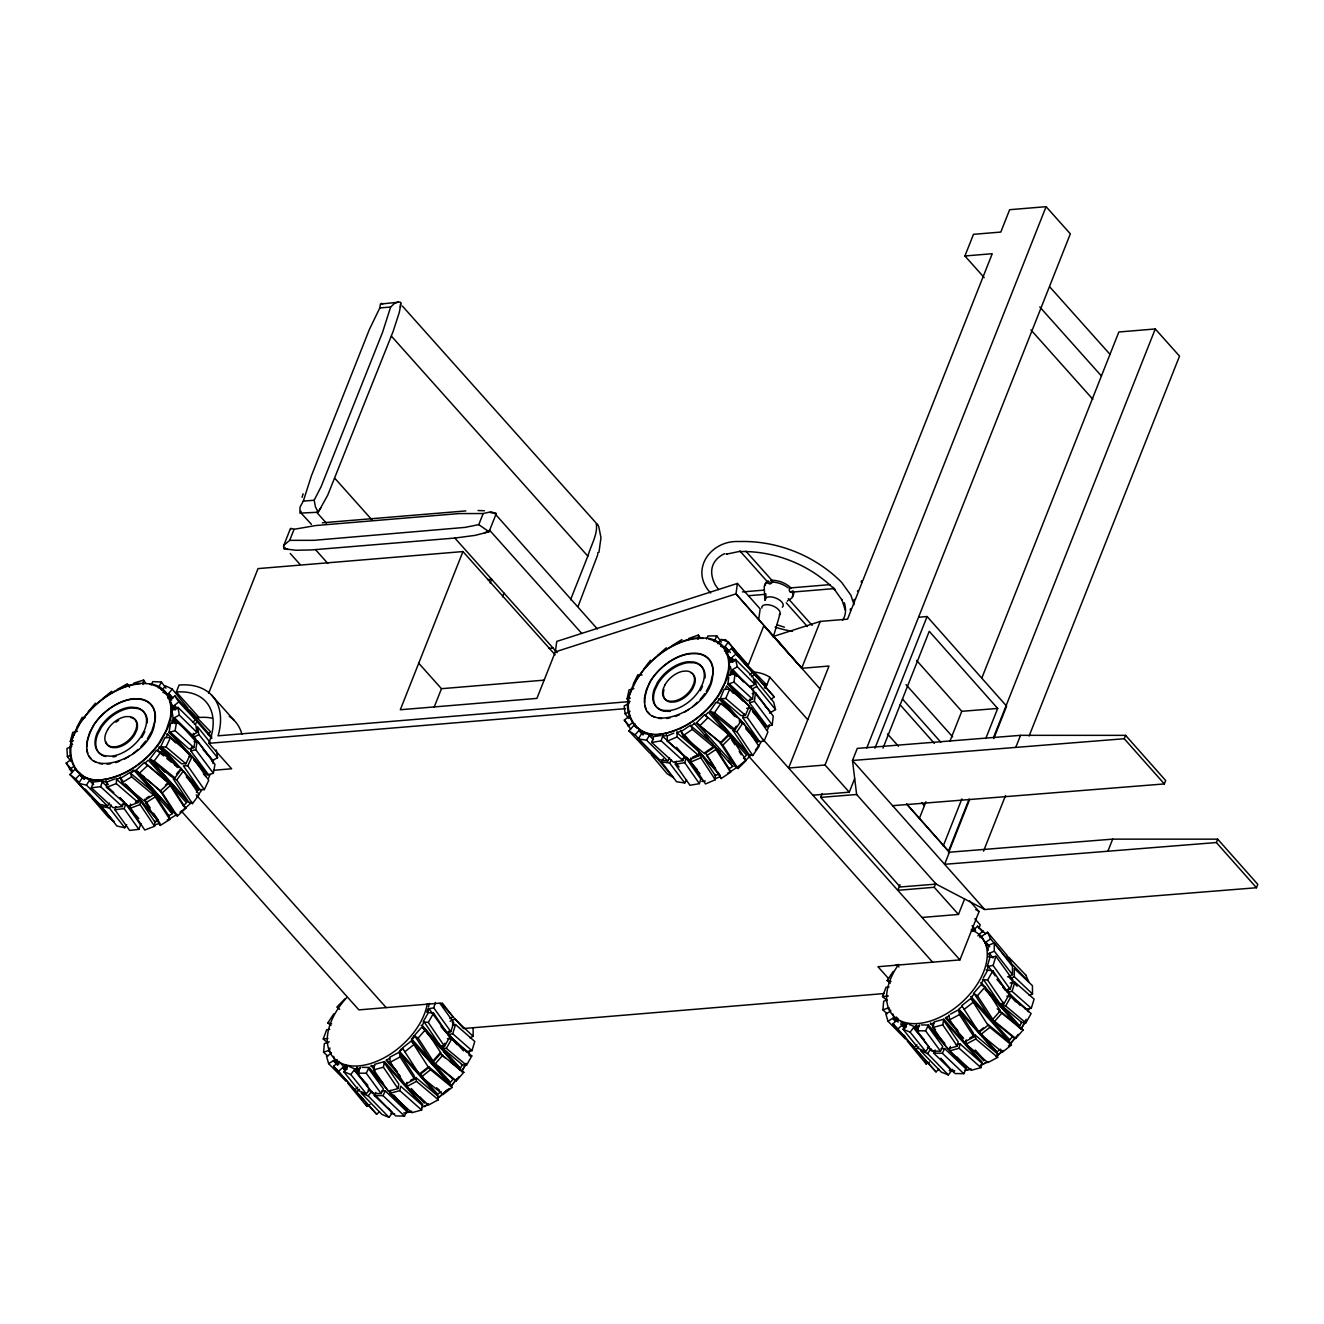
<?xml version="1.0" encoding="UTF-8"?>
<svg xmlns="http://www.w3.org/2000/svg" width="1324" height="1324" viewBox="0 0 1324 1324"><rect width="100%" height="100%" fill="white"/><g stroke="black" fill="none" stroke-linecap="round" stroke-linejoin="round"><path stroke-width="1.5" d="M86.639 746.868L86.954 741.192M120.285 776.857L120.219 777.916L116.545 779.323L138.441 798.223L138.192 802.493L128.395 806.266L106.499 787.366L106.797 782.021L114.973 778.893M138.192 802.493L116.297 783.609L116.611 778.264M154.891 820.913L154.577 826.259L144.779 830.016L130.232 808.319L130.48 804.032M154.577 826.259L140.046 804.545L140.278 800.275L135.379 802.145M765.471 599.739L765.934 593.814M327.839 1056.221L323.569 1052.266L324.347 1043.626L329.246 1041.856M887.163 1013.836L882.893 1009.881L883.671 1001.242L886.931 1000.067M329.875 1047.929L329.693 1050.064L323.569 1052.266M698.029 639.36L698.427 635.024L688.629 638.532M400.345 307.284L400.477 304.04M597.786 554.061L597.836 552.671M730.169 675.008L730.567 671.731L733.165 674.644M742.913 700.975L727.902 684.16L728.73 677.16M750.013 698.956L749.549 702.895L767.341 726.545L729.127 683.747L747.696 700.843L752.595 699.204L734.009 682.108L735.052 673.37L728.945 675.422M752.595 699.204L753.637 690.466L735.052 673.37M752.462 711.667L766.116 726.959L772.223 724.907L754.432 701.257L755.474 692.518L752.214 693.611M772.223 724.907L773.266 716.168L755.474 692.518M208.679 693.246L258.031 568.608L462.937 551.562L400.311 709.747L536.915 698.393L555.335 651.871L556.775 641.412L737.418 583.437L760.158 608.891L758.718 619.351M737.418 583.437L735.978 593.88L820.532 689.44M142.942 684.491L143.604 680.056L133.873 683.085M171.822 723.119L172.418 719.776L175.016 722.672M190.904 756.765L169.025 732.404L170.614 723.467L176.671 721.729L195.472 738.676L193.9 747.613L189.051 749.003L170.233 732.056L208.513 774.689L190.888 751.056L191.599 747.017M193.9 747.613L175.082 730.666L176.671 721.729M193.635 759.811L207.305 775.037L213.363 773.299L195.737 749.665L197.326 740.728L194.082 741.655M213.363 773.299L214.951 764.378L197.326 740.728M303.312 501.134L311.405 475.812L369.413 329.395L379.806 307.929L380.402 304.057L399.931 302.071L401.122 302.882L399.269 312.514L393.029 331.712L327.673 495.259L318.24 512.239L299.936 513.116L300.002 507.109L303.312 501.134L314.152 500.24L321.103 486.702L382.553 332.341L390.646 307.019L394.502 303.411L398.342 301.889M374.858 1070.785L371.167 1065.307M421.628 1110.009L399.798 1090.645L400.659 1086.177L422.472 1105.54L384.258 1062.742L398.822 1084.108L397.961 1088.593L388.296 1091.257L373.732 1069.891L374.791 1064.297L384.473 1061.616L422.687 1104.431L421.628 1110.009L411.946 1112.69L390.133 1093.326L390.696 1090.347M397.961 1088.593L383.397 1067.21L384.473 1061.616M935.489 1029.857L930.507 1022.906M956.127 1044.851L959.999 1043.792L981.812 1063.155L943.582 1020.357L958.146 1041.723L957.302 1046.192L947.62 1048.873L933.056 1027.507L934.132 1021.913L943.797 1019.232L982.027 1062.03L980.952 1067.624L971.286 1070.305L949.457 1050.942L950.318 1046.457M957.302 1046.192L942.738 1024.826L943.797 1019.232M980.952 1067.624L959.139 1048.26L959.999 1043.792M629.413 702.034L627.096 698.873L629.049 689.854L633.865 688.646M597.604 555.087L578.141 606.26M290.403 528.607L283.502 546.133L284.13 548.815L295.964 550.254L311.256 549.957L454.844 538.057L475.217 535.359L489.036 531.785L496.268 513.53L490.856 511.792L483.161 513.547L459.031 513.58L315.708 525.545L294.077 529.286L290.899 528.375L290.601 529.583M598.928 552.406L600.98 537.709L598.729 526.489M468.828 1054.07L469.639 1051.024M1028.152 1011.685L1028.963 1008.64M644.722 696.043L646.658 688.861M710.458 683.333L713.073 673.337A40.597 24.957 -41.8 0 0 697.947 653.411L689.87 653.444A40.597 24.957 -41.8 0 0 649.985 681.777C622.297 744.22 711.931 715.357 712.66 675.174A40.399 24.842 -41.8 0 0 691.442 653.593A40.399 24.842 -41.8 0 0 651.094 680.304L646.774 688.629M72.572 744.601L70.271 741.44L72.754 732.288L77.504 731.311M773.266 637.142L780.002 613.988M302.054 497.294L303.113 493.786M428.413 1007.067L429.539 1003.393M433.742 1007.878L427.867 1008.905L426.808 1012.347L427.983 1012.148L429.042 1008.689L446.188 1032.521L450.888 1031.694L433.742 1007.878L435.431 1002.367M467.256 1051.504L448.025 1034.574L449.134 1030.899M450.888 1031.694L453.685 1022.509L439.965 1003.443M448.025 1034.574L452.725 1033.746L455.522 1024.561L474.77 1041.491L471.973 1050.677L466.081 1051.703M993.083 965.477L995.88 956.292L989.988 957.318L987.191 966.52L993.083 965.477L1010.229 989.309L1005.512 990.12L1002.913 987.224M1008.474 988.515L1007.349 992.189L1012.066 991.362L1031.297 1008.292L1034.094 999.107L1014.846 982.176L1010.146 983.004M1010.229 989.309L1013.009 980.108L995.88 956.292M1012.066 991.362L1014.846 982.176M666.452 734.489L666.088 735.631L662.563 736.243L684.293 756.004L682.886 760.605L673.469 762.243L651.739 742.483L653.51 736.723L661.04 735.432M651.739 742.483L661.156 740.844L662.91 735.101M701.141 777.9L699.386 783.643L689.969 785.281L675.306 764.296L676.25 761.234M699.386 783.643L684.723 762.674L686.13 758.073L682.356 758.718M87.334 739.802L89.668 732.52M151.946 730.699L155.123 720.57A40.597 25.024 -41.9 0 0 141.734 699.155L133.906 698.691A40.597 25.024 -41.9 0 0 93.359 725.436C62.178 787.73 151.515 763.849 154.61 722.441A40.399 24.908 -41.9 0 0 135.412 698.956A40.399 24.908 -41.9 0 0 94.534 723.98L89.8 732.288M213.412 770.287L231.617 768.781L208.878 743.31L211.294 736.061A69.262 42.6 -41.8 0 0 176.34 692.022L179.104 685.038A77.934 47.912 -41.8 0 1 218.427 734.588L218.03 735.813L630.025 701.554M91.356 787.797L93.441 781.988L102.676 780.879L100.591 786.688L91.356 787.797L113.037 807.673L122.288 806.564L123.943 801.93L119.607 797.942M108.32 784.52L105.721 781.623L106.135 780.465M140.956 823.528L138.871 829.337L129.636 830.429L114.89 809.725L115.999 806.63M138.871 829.337L124.125 808.616L125.78 803.966L122.089 804.413M327.723 1042.865L323.238 1038.976L326.68 1029.691L329.742 1029.36M887.063 1000.481L882.562 996.575L886.004 987.307L889.083 986.959M284.13 548.815L284.726 547.308L285.339 548.517M283.766 545.372L289.691 540.357L294.077 529.286M289.691 540.357L313.821 540.324L464.989 527.399L478.775 524.635L483.161 513.547M434.107 707.297L441.471 688.695L418.732 663.225M490.178 583.007L491.651 579.283L487.563 579.614M502.491 596.793L503.964 593.069M570.545 599.789L588.071 555.501C590.901 545.273 598.431 533.34 596.131 523.046L402.397 306.076M765.454 688.414L769.873 677.259A69.262 42.6 -41.8 0 0 754.117 672.046M866.757 748.043L1070.338 233.852L1046.092 206.676L1009.649 209.705L1000.812 232.064L973.488 234.331L964.915 255.979L992.239 253.712L862.751 580.756L861.61 580.855L861.146 582.014L862.288 581.915L859.061 590.057L857.472 591.315L858.597 591.232L855.387 599.375L854.245 599.458L853.781 600.633L854.923 600.533L851.696 608.676L850.554 608.775L850.091 609.934L851.233 609.834L847.559 619.152L820.235 621.419L801.665 668.306L828.99 666.038L788.607 768.036L825.034 765.007L849.28 792.166L854.609 778.727M825.034 765.007L1046.092 206.676M1256.459 887.742L1216.359 842.544L944.608 864.307L949.407 852.209L906.741 804.098L949.407 852.209L1112.673 839.135L1217.699 839.168L1257.8 884.366L1256.459 887.742L984.725 909.505L936.134 884.101L900.221 886.981L820.714 797.379L822.237 793.556M874.982 748.192L927.098 616.537L919.121 617.183M882.992 748.176L929.249 631.316L997.684 708.439L985.784 738.511M919.237 818.745L925.956 801.781M949.854 741.39L961.77 711.319L916.605 660.428M899.989 884.73L897.788 890.307L934.214 887.279L958.477 914.437L964.551 899.095M981.862 677.954L1118.846 331.993L1155.273 328.964L1179.519 356.123L1029.112 736.012M943.218 846.036L961.869 798.918M934.214 887.279L935.737 883.439M948.646 850.819L969.151 799.017M993.463 737.634L1155.273 328.964M948.431 853.053L969.582 799.63M993.761 738.577L1006.604 706.139L927.098 616.537M1015.756 747.415L1020.556 735.333L1125.582 735.35L1165.683 780.548L1164.342 783.924L892.608 805.687M983.533 851.133L1005.561 795.492M888.669 978.701L877.961 966.719L959.917 959.9L979.065 911.541L969.598 900.932M978.833 928.306L980.207 924.831L974.861 918.839M1164.342 783.924L1124.241 738.726L1125.582 735.35M1107.89 851.233L1112.673 839.135M1216.359 842.544L1217.699 839.168M736.525 717.128L720.14 698.774L724.062 689.456L729.689 689.125L749.351 706.006L745.445 715.324L740.927 715.589L721.266 698.708L759.496 741.523L742.764 717.641L744.336 713.917M725.188 689.39L726.661 685.898L733.165 693.164M720.14 698.774L725.767 698.46L729.689 689.125M746.074 727.819L758.371 741.572L763.998 741.258L747.282 717.393L751.204 708.075L746.686 708.323M763.998 741.258L767.92 731.94L751.204 708.075M706.536 639.078L707.976 635.967L716.814 635.851L721.381 642.123M714.133 641.677L716.814 635.851M178.326 766.762L160.552 746.968L164.97 737.617L170.448 737.617L190.325 754.415L185.906 763.766L181.52 763.766L161.66 746.968L199.941 789.617L183.374 765.818L187.76 765.818L204.326 789.634L208.729 780.266L192.162 756.467L189.233 756.467M166.063 737.617L167.718 734.108L175.529 742.814M160.552 746.968L166.046 746.984L170.448 737.617M187.76 765.818L192.162 756.467M359.135 1071.331L356.537 1068.418L357.099 1067.26M381.792 1090.926L385.284 1090.976L406.749 1111.399L368.519 1068.584L383.447 1088.924L381.18 1093.591L372.458 1093.459L357.546 1073.135L360.36 1067.293M381.18 1093.591L366.252 1073.251L369.082 1067.425L382.735 1082.701M393.658 1094.931L407.312 1110.224L404.482 1116.066L395.76 1115.933L374.295 1095.527L375.801 1092.416M374.295 1095.527L383.017 1095.643L385.284 1090.976M918.459 1028.947L915.86 1026.034L916.423 1024.859M941.116 1048.542L944.608 1048.591L966.073 1068.998L927.859 1026.199L942.771 1046.523L940.503 1051.19L931.798 1051.074L916.87 1030.751L919.7 1024.908M940.503 1051.19L925.592 1030.866L928.422 1025.041L944.806 1043.378M957.086 1057.131L966.636 1067.839L963.806 1073.665L955.084 1073.549L933.635 1053.126L935.141 1050.015M933.635 1053.126L942.357 1053.259L944.608 1048.591M633.203 684.243L637.738 674.909L642.09 674.975M700.379 690.632L702.498 686.295M151.217 684.723L152.823 681.612L161.396 682.009L166.013 688.215M158.417 687.851L161.396 682.009M465.932 1063.371L461.596 1071.761L465.998 1064.198M1026.133 1019.314L1020.936 1029.377L1025.322 1021.814M706.205 691.608L710.028 684.276M77.14 726.76L82.154 717.426L84.968 717.641M141.767 737.518L144.879 731.742M147.278 738.957L151.449 731.642M421.131 1025.339L422.174 1025.455L424.16 1021.962L440.362 1045.828L444.5 1046.308L449.779 1037.006L433.577 1013.158L428.397 1012.562L423.117 1021.847L428.297 1022.442L444.5 1046.308M428.297 1022.442L433.577 1013.158M456.631 1065.075L460.388 1068.253L462.374 1064.777L442.199 1047.88L444.847 1043.246M442.199 1047.88L446.337 1048.36L451.633 1039.075L471.791 1055.956L466.511 1065.257L461.331 1064.661M983.335 977.906L987.737 970.178L992.901 970.773L1009.12 994.622L1003.84 1003.906L999.703 1003.443L983.484 979.578L981.498 983.07L980.472 982.938M1003.84 1003.906L987.621 980.058L992.901 970.773M1018.686 1025.752L1019.728 1025.868L1021.698 1022.393L1001.54 1005.495L1003.294 1002.4M1001.54 1005.495L1005.677 1005.975L1010.957 996.691L1031.131 1013.572L1025.852 1022.856L1020.672 1022.26M638.383 738.974L641.826 733.182L649.968 734.373L646.526 740.166L638.383 738.974L659.633 759.794L667.776 760.986L669.596 757.891M686.577 779.886L684.74 782.964L676.597 781.772L661.47 761.846L663.291 758.768M661.47 761.846L669.613 763.038L671.433 759.959M109.578 802.973L107.592 806.035L99.78 804.313L78.629 783.378L82.336 777.618L88.195 778.909M78.629 783.378L86.441 785.099L90.148 779.339M93.094 779.985L92.349 781.143L89.403 780.498L93.64 784.685M126.707 824.67L124.721 827.748L116.909 826.027L101.617 806.366L109.445 808.087L111.415 805.025M330.983 1025.537L327.822 1022.922L333.863 1013.77M890.307 983.136L887.163 980.538L893.204 971.386M321.004 507.671L318.488 511.13M739.371 721.597L743.161 722.639L759 746.422L752.744 755.524L748.01 754.233L709.796 711.418L716.036 702.316L720.786 703.607L741.324 720.57L735.068 729.673L731.278 728.647L710.74 711.683L748.954 754.481L733.115 730.699L736.243 726.148M716.996 702.581L719.329 699.171L734.936 716.632M709.796 711.418L714.53 712.709L720.786 703.607M752.744 755.524L736.905 731.742L743.161 722.639M192.476 803.618L187.975 801.996L149.695 759.347L156.348 750.36L160.866 751.982L181.57 768.913L174.917 777.9L171.309 776.609L150.588 759.678L188.869 802.327L173.146 778.661L176.754 779.952L192.476 803.618L199.13 794.632L183.407 770.965L179.799 769.674M174.785 765.007L177.962 767.622L159.741 747.315L157.242 750.691L163.63 755.905M149.695 759.347L154.196 760.969L160.866 751.982M176.473 774.159L178.69 771.164M176.754 779.952L183.407 770.965M196.366 792.215L198.021 789.965L186.32 776.923M717.906 643.778L721.299 639.31L728.399 642.024L743.923 661.388M720.62 646.244L724.162 647.618L728.399 642.024M764.362 687.818L766.629 684.839L745.76 663.44M347.136 1069.08L344.538 1066.168L345.399 1065.059L348.03 1066.118L343.743 1071.679L359.3 1090.993L366.334 1093.823L369.76 1089.371L354.203 1070.057L367.857 1085.349M343.743 1071.679L350.777 1074.509L355.064 1068.948L359.152 1073.532M368.171 1095.891L371.597 1091.439L392.434 1112.872L388.991 1117.324L381.974 1114.494L361.138 1093.061L368.171 1095.891L388.991 1117.324M456.73 1078.878L450.872 1086.359L458.865 1076.743M906.477 1026.696L903.878 1023.783L904.722 1022.674M924.45 1039.903L913.543 1027.672L929.084 1046.986L925.658 1051.438L918.624 1048.608L903.084 1029.294L907.37 1023.733M903.084 1029.294L910.101 1032.124L914.388 1026.563L918.492 1031.148M952.618 1069.362L948.332 1074.923L941.298 1072.092L920.478 1050.66L927.495 1053.49L930.938 1049.055L935.092 1053.341M1014.896 1037.999L1010.195 1043.974M643.613 669.183L650.498 660.295M700.164 699.552L704.749 693.644M161.942 690.234L165.517 685.849L172.252 689.076L187.942 708.174M162.736 692.154L167.767 694.57L172.252 689.076M208.149 734.654L210.533 731.725L189.779 710.227L186.419 708.605M88.212 711.882L95.46 703.16M140.907 746.769L145.739 740.96M1008.408 1046.126L1018.189 1034.358M412.277 1037.933L421.677 1027.209L425.633 1029.509L441.008 1053.093L433.494 1061.683L430.333 1059.829L414.958 1036.245L412.128 1039.456L411.35 1039.009M433.494 1061.683L418.119 1038.082L425.633 1029.509M449.564 1081.807L450.359 1082.271L453.172 1079.043L432.17 1061.898L439.684 1053.325L463.847 1072.308L456.333 1080.897L452.378 1078.597M432.17 1061.898L435.331 1063.735L442.845 1055.162M970.674 996.608L971.468 997.071L974.282 993.861L989.657 1017.444L992.818 1019.298L1000.332 1010.709L984.957 987.125L981.018 984.824L973.488 993.397L977.443 995.698L992.818 1019.298M977.443 995.698L984.957 987.125M1008.888 1039.423L1009.682 1039.886L1012.512 1036.659L991.494 1019.513L994.655 1021.35L1002.169 1012.777L1023.187 1029.923L1015.674 1038.513L1011.718 1036.196M628.917 730.898L633.716 725.602L639.856 729.491L635.057 734.803L628.917 730.898L649.405 752.744L655.546 756.633L635.057 734.803M69.957 774.507L74.955 769.327L80.665 773.712L75.667 778.876L69.957 774.507L90.313 796.436L96.023 800.821L85.166 789.121M82.32 777.618L79.655 774.739L81.807 776.394L82.8 775.351M344.869 998.892L336.842 1007.117L339.672 1009.318M972.445 931.269L977.542 926.204L985.701 933.768M977.89 935.886L983.004 930.822M979.926 937.624L980.952 936.598L978.916 934.876L981.614 937.822M696.407 722.838L704.6 714.728L707.992 717.625L699.8 725.734L696.407 722.838L735.317 766.215L720.19 742.797L728.365 734.704L731.096 737.021L746.206 760.423L738.031 768.532L734.638 765.636M746.206 760.423L743.492 758.106L746.571 755.077L708.34 712.262L705.278 715.308L729.259 734.952L721.067 743.062L699.8 725.734M738.031 768.532L722.904 745.114L731.096 737.021M446.718 1090.215L439.469 1096.868M1003.294 1050.395L995.698 1056.535M135.975 770.287L144.432 762.442L168.942 782.981L160.469 790.825L135.975 770.287L177.35 816.114L185.823 808.269L170.779 785.033L145.061 763.071L148.238 760.142L186.519 802.774L183.341 805.72L185.823 808.269M139.07 773.464L147.543 765.62M165.467 785.099L168.297 782.484L183.341 805.72M177.35 816.114L162.306 792.877L170.779 785.033M692.7 706.635L697.4 702.283M338.613 1063.371L336.015 1060.458L337.09 1059.481M379.525 1111.647L376.678 1114.245L333.582 1066.283L338.911 1061.418L346.524 1069.626M333.582 1066.283L338.464 1071.447L343.793 1066.581M357.662 1087.285L354.832 1089.884L338.464 1071.447M356.669 1091.936L359.499 1089.338M897.953 1020.969L895.355 1018.073L896.414 1017.097L898.251 1019.033L892.922 1023.899L936.018 1071.861L938.865 1069.262M892.922 1023.899L897.788 1029.046L903.117 1024.18L905.848 1027.242M917.002 1044.901L914.156 1047.483L897.788 1029.046M915.993 1049.551L918.839 1046.953M657.664 655.43L666.32 647.8M437.317 1098.738L449.084 1088.527M996.641 1056.353L1003.162 1050.693M133.194 753.604L138.044 749.401M724.394 651.077L725.486 650.134L727.141 652.219M771.247 699.353L774.159 696.854L731.527 648.479L726.048 653.162L733.182 661.785M730.451 658.74L735.945 654.056L731.527 648.479M749.549 674.826L752.479 672.344L735.945 654.056M751.387 676.895L754.316 674.396M102.742 698.592L111.63 691.26M167.767 698.145L168.893 697.252L171.491 700.148M192.526 722.341L195.538 719.958L191.616 713.95L174.867 695.911L170.366 699.502L168.893 697.252M175.893 709.432L173.163 706.387L178.79 701.902L174.867 695.911M194.38 724.394L197.375 722.01L193.453 716.003L211.823 737.054M401.304 1048.889L399.534 1051.421L437.764 1094.236L441.14 1091.555M411.466 1040.863L402.43 1047.996L419.658 1074.807L428.695 1067.674L411.466 1040.863L449.697 1083.661L452.113 1087.434L443.077 1094.567L421.495 1076.875L419.559 1073.863L428.595 1066.73L450.177 1084.422L411.946 1041.607M399.534 1051.421L402.926 1048.757M404.846 1051.753L413.882 1044.619M421.495 1076.875L430.532 1069.726L452.113 1087.434M970.806 998.478L961.77 1005.611L978.982 1032.422L988.018 1025.289L970.806 998.478L1009.5 1042.038L987.919 1024.329L989.856 1027.341L1011.437 1045.033L1002.4 1052.183L980.836 1034.474L978.899 1031.479L983.418 1027.904M962.25 1006.356L958.874 1009.037L997.088 1051.852L1000.481 1049.171L1002.4 1052.183M964.186 1009.368L973.223 1002.235M980.836 1034.474L989.856 1027.341M630.737 729.176L624.316 720.091L629.976 715.655M628.122 726.148L632.657 722.606L636.579 727.141M636.678 727.786L634.08 724.89L635.206 723.996M72.092 772.604L66.2 763.087L70.817 759.711M69.493 769.558L74.127 766.199M987.555 932.245L990.551 938.915L1009.864 961.787L1006.869 955.117L987.555 932.245L981.696 936.333L983.947 941.331M984.708 943.002L990.551 938.915M985.834 945.501L986.992 944.674L985.867 942.175L989.74 946.759M694.19 722.739L694.521 723.599L690.979 725.982L712.709 743.972L714.083 747.398L704.649 753.753L682.919 735.747L681.215 731.477L690.648 725.122L692.353 729.408L714.083 747.398M682.919 735.747L692.353 729.408M732.404 765.553L732.751 766.414L729.21 768.781L714.563 746.041L705.113 752.38L721.15 778.562L730.583 772.206L728.862 767.937M706.486 755.805L715.92 749.45L714.563 746.041M684.26 712.411L688.695 709.482M131.424 771.544L133.807 770.055L172.368 813.615L168.777 815.849L154.147 793.308L155.256 796.916L169.886 819.457L160.32 825.415L145.69 802.874L144.581 799.266M134.088 770.965L130.497 773.199L152.31 791.256L153.418 794.863L143.853 800.821L122.04 782.765L120.666 778.264L130.232 772.289L131.606 776.807L153.418 794.863M122.04 782.765L131.606 776.807M146.186 798.273L149.364 796.287M145.69 802.874L155.256 796.916M124.638 759.033L129.123 756.285M331.331 1053.441L326.532 1056.386L328.633 1063.635L346.044 1081.294M328.633 1063.635L334.641 1059.961L333.582 1056.337M347.881 1083.346L366.864 1106.434L370.058 1104.481M424.359 1106.699L428.645 1104.067L421.826 1107.361M890.671 1011.056L885.872 1014.002L887.974 1021.251L905.368 1038.893L904.325 1035.269M887.974 1021.251L893.965 1017.56L892.922 1013.936M907.205 1040.962L926.188 1064.049L929.398 1062.096M672.36 645.483L681.959 639.608M743.409 681.843L732.486 669.613L749.996 687.206L754.812 684.376L752.975 676.961L735.482 659.369L730.649 662.215L729.954 659.435L732.553 662.331M736.74 676.448L731.278 670.325L737.319 666.783L735.482 659.369M754.349 692.353L751.833 689.274L756.649 686.428L754.812 679.013L773.696 702.167L775.533 709.581L769.509 713.139M117.637 689.241L127.336 683.78L129.57 687.222M196.3 742.085L174.42 717.724L192.145 735.118L197.011 732.486L195.72 724.741L177.979 707.347L173.113 709.978L172.633 707.082L175.231 709.978M177.3 722.937L173.196 718.369L179.286 715.092L177.979 707.347M203.135 749.698L212.701 760.357L193.999 737.17L198.865 734.539L197.557 726.793L210.02 742.268M211.476 761.019L217.566 757.742L216.259 749.996M389.752 1058.306L386.095 1060.259L400.394 1076.28M406.915 1082.271L406.749 1086.574L428.595 1104.994L438.343 1099.781L437.565 1094.931L399.335 1052.133L389.587 1057.346L390.365 1062.179L404.912 1084.505L414.66 1079.292L414.031 1075.419L399.5 1053.093L437.714 1095.908L415.868 1077.488L410.49 1080.367M949.076 1015.922L945.435 1017.875L963.624 1038.248M966.239 1039.886L966.073 1044.189L987.919 1062.593L997.667 1057.38L996.889 1052.547L958.675 1009.749L950.549 1014.085M390.365 1062.179L400.113 1056.966L399.335 1052.133M406.749 1086.574L416.497 1081.36L438.343 1099.781M969.83 1037.966L975.209 1035.103L997.055 1053.507L958.824 1010.709L973.372 1033.034L973.984 1036.907L964.236 1042.12L949.705 1019.794L959.453 1014.581L958.675 1009.749M966.073 1044.189L975.821 1038.976L997.667 1057.38M629.032 703.458L624.15 705.957L625.16 713.835L628.867 718.502M625.16 713.835L630.042 711.319M71.86 746.256L66.945 748.557L67.408 756.699L71.099 761.383M67.408 756.699L70.685 755.177M317.512 512.024L316.75 512.371L326.366 523.146M727.091 553.813L726.181 554.21L738.809 551.578C774.176 550.42 810.023 564.62 834.898 589.792M981.167 1064.976L987.969 1061.683L980.025 1065.737M675.406 716.483L679.378 714.761M449.895 1018.487L453.172 1017.064L442.249 1002.963M450.094 1021.251L455.009 1019.132L473.181 1036.378L469.904 1037.801M1007.597 976.798L1012.496 974.679L1012.446 966.371L994.225 942.87L988.085 945.518L988.118 950.516M988.151 953.843L994.291 951.178L994.225 942.87M988.167 956.954L989.392 956.424L989.376 953.313L993.017 958.013M1011.073 978.155L1014.333 976.731L1032.505 993.993L1029.228 995.4M673.784 733.132L667.23 735.945L667.263 741.159L689.125 759.943L698.956 755.706L698.94 751.552L677.061 732.768L680.735 731.179L680.735 730.136M667.263 741.159L677.077 736.922L698.956 755.706M692.584 757.129L700.777 753.604L715.274 775.566L718.965 773.977M715.274 774.523L715.308 779.72L705.477 783.957L690.962 761.995L700.793 757.775L700.777 753.604M115.784 762.674L119.739 761.151M106.499 787.366L116.297 783.609M130.232 808.319L140.046 804.545M882.893 1009.881L889.016 1007.68M484.253 533.158L489.648 530.262L581.699 633.369M727.902 684.16L734.009 682.108M749.549 702.895L754.432 701.257M555.335 651.871L735.978 593.88L801.732 668.124L763.849 625.706L748.275 665.062L725.535 639.591A77.934 47.912 -41.8 0 0 722.275 639.955M773.861 636.298L820.235 621.419M169.025 732.404L175.082 730.666M190.888 751.056L195.737 749.665M370.952 1066.416L374.576 1065.423M373.732 1069.891L383.397 1067.21M390.133 1093.326L399.798 1090.645M930.292 1024.031L933.916 1023.022M933.056 1027.507L942.738 1024.826M949.457 1050.942L959.139 1048.26M627.096 698.873L630.307 698.062M405.806 1112.491L411.781 1111.233M965.13 1070.106L971.104 1068.849M666.7 718.518L670.225 717.79M70.271 741.44L73.432 740.795M452.378 1025.107L455.522 1024.561M986.148 969.962L987.323 969.747L988.366 966.305L995.218 975.838M1025.405 1009.318L1031.297 1008.292M675.306 764.296L684.723 762.674M403.671 1113.037L411.119 1111.846M964.865 1070.355L970.442 1069.461M107.194 764.246L110.67 763.716M140.51 683.796A59.166 36.46 -41.9 0 0 82.303 720.223C59.63 746.686 70.966 790.527 111.564 777.701A59.166 36.46 -41.9 0 0 158.963 743.095L166.096 730.666L170.134 718.287A59.166 36.46 -41.9 0 0 149.778 684.293M105.721 781.623L102.262 782.037L113.831 792.646M114.89 809.725L124.125 808.616M323.238 1038.976L327.839 1038.463M882.562 996.575L888.321 995.962M379.806 307.929L390.646 307.019M322.311 522.798L465.816 510.915M742.466 591.911L764.329 590.09M790.279 587.939L830.016 584.629M789.551 588.468L791.289 588.336A15.193 7.58 21.6 0 0 771.313 580.392M749.053 595.684L764.958 594.36M790.908 592.209L834.617 588.568A2.168 1.324 85.2 0 1 833.144 587.31M548.997 648.429L553.084 648.081M441.471 688.695L543.916 680.172M208.878 743.31L625.491 708.654M812.853 795.194L849.28 792.166M922.05 917.466L958.477 914.437M884.283 993.546L463.566 1028.533L440.826 1003.062L358.87 1009.881L181.322 811.049M961.77 711.319L997.684 708.439M1020.556 735.333L857.29 748.391L852.49 760.489L856.645 794.499L936.134 884.101M1124.241 738.726L852.49 760.489L984.725 909.505M820.714 797.379L856.645 794.499M742.764 717.641L747.282 717.393M166.625 734.108L167.718 734.108M204.326 789.634L198.832 789.617L186.535 775.914M921.438 1024.941L928.422 1025.041M915.86 1026.034L919.137 1026.083M916.87 1030.751L925.592 1030.866M362.114 1067.326L369.082 1067.425M356.537 1068.418L359.797 1068.468M357.546 1073.135L366.252 1073.251M670.407 711.369L664.449 711.253A30.303 18.635 -41.8 0 1 655.099 689.804L658.21 683.399A30.303 18.635 -41.8 0 1 688.182 662.662L694.157 662.778A30.303 18.635 -41.8 0 1 704.98 678.02M478.08 510.518L484.385 510.75M949.209 1070.454L954.786 1070.735M658.74 718.369L661.901 718.535M381.428 303.295L382.785 303.875M982.441 979.462L987.621 980.058M1006.819 996.211L1010.957 996.691M447.479 1038.595L451.633 1039.075M469.044 1055.642L471.791 1055.956M99.482 763.6L102.544 763.981M652.335 735.978L649.273 735.532L653.526 739.702M490.112 512.537L496.268 513.53M887.163 980.538L891.035 981.448M327.822 1022.922L331.712 1023.833M286.464 549.03L288.119 549.477M718.386 698.907L719.329 699.171M733.115 730.699L736.905 731.742M756.616 741.705L757.56 741.97L745.859 728.879M777.205 624.862L784.42 627.195M158.847 747.001L159.741 747.315M197.127 789.65L198.021 789.965M763.071 683.482L766.629 684.839M909.125 1024.445L914.388 1026.563M903.878 1023.783L906.51 1024.842M927.412 1047.632L930.938 1049.055M349.784 1066.83L355.064 1068.948M344.538 1066.168L347.169 1067.227M368.089 1090.016L371.597 1091.439M652.087 715.97L654.917 717.128M478.775 524.635L489.036 531.785M93.193 760.737L95.858 762.094M997.171 1008.871L1000.332 1010.709M1002.169 1012.777L999.008 1010.924L1020.026 1028.086L985.9 989.872M1019.232 1027.623L1023.187 1029.923M414.164 1035.782L418.119 1038.082M463.847 1072.308L459.908 1070.007L443.523 1051.67M641.197 732.007L638.896 730.55L642.918 734.837M896.183 964.733L899.013 966.934M144.233 777.122L136.587 770.916L174.867 813.565L159.823 790.329M147.278 779.604L162.306 792.877M697.086 723.417L721.067 743.062M994.655 1021.35L1015.674 1038.513M166.807 758.503L171.59 762.409M154.196 760.969L174.917 777.9M439.684 1053.325L445.692 1058.224M450.193 1061.898L460.686 1070.471L422.472 1027.672M435.331 1063.735L456.333 1080.897M419.559 1073.863L422.654 1076.395M436.523 1087.765L439.601 1090.297M714.53 712.709L735.068 729.673M1005.677 1005.975L1025.852 1022.856M446.337 1048.36L466.511 1065.257M166.046 746.984L185.906 763.766M726.528 732.635L729.259 734.952M720.19 742.797L722.904 745.114M725.767 698.46L745.445 715.324M1008.838 993.496L1026.596 1009.12M452.725 1033.746L471.973 1050.677M661.156 740.844L682.886 760.605M100.591 786.688L122.288 806.564M890.638 1010.758L887.792 1008.127L890.522 1011.172M331.314 1053.143L328.468 1050.511L331.199 1053.573M942.357 1053.259L963.806 1073.665M383.017 1095.643L404.482 1116.066M646.526 740.166L667.776 760.986M179.286 715.092L197.011 732.486M86.441 785.099L107.592 806.035M495.06 513.828L597.339 628.917M737.319 666.783L754.812 684.376M972.71 927.611L975.507 930.424M647.271 711.451L649.587 713.818M895.669 1021.251L892.773 1018.305L895.504 1021.367M336.346 1063.635L333.433 1060.689L337.537 1065.274M940.652 1059.051L951.757 1070.487L940.834 1058.257M927.495 1053.49L948.332 1074.923M900.684 1021.615L903.117 1024.18M895.355 1018.073L897.176 1020.01M936.018 1071.861L911.111 1044.388M336.015 1060.458L337.852 1062.394M376.678 1114.245L351.787 1086.772M178.79 701.902L195.538 719.958M75.667 778.876L79.738 783.262M977.542 926.204L982.938 932.096M734.307 660.841L731.56 657.796L734.29 660.858M172.765 698.046L168.661 693.478L172.6 698.245M167.767 694.57L171.872 699.138M161.743 689.738L159.012 686.693L161.313 689.787M172.252 720.653L174.95 723.649M203.4 773.861L205.998 776.758M160.204 748.523L165.682 754.614M172.517 762.227L175.248 765.272M162.273 769.31L165.02 772.355M155.686 794.433L159.79 799.001M167.999 808.137L172.368 813.615M130.232 788.922L157.573 819.391M120.219 777.916L122.834 780.812M126.723 785.165L158.499 820.566L154.825 821.972L140.278 800.275M125.035 783.725L157.854 820.284M128.676 806.382L132.781 810.95M120.037 797.578L138.805 818.48M81.807 776.394L84.405 779.29M81.343 776.029L83.942 778.926M1049.717 286.845L1109.992 354.336M1039.77 306.953L1101.419 375.983M964.915 255.979L984.179 277.56M1030.949 329.941L1092.846 399.269M906.046 684.657L952.618 736.823M745.875 551.165L772.322 580.789M788.293 598.68L812.109 625.342M739.835 550.867L768.93 583.47M786.224 602.817L807.392 626.533M777.982 640.915L783.494 647.088M921.62 802.658L924.317 805.687M769.873 677.259L807.739 719.677M730.484 652.616L725.022 646.493L728.895 651.342M724.162 647.618L728.266 652.202M972.097 925.807L974.778 928.803M1008.905 976.996L1017.097 986.165M765.239 706.304L770.7 712.428L756.865 695.448M996.955 979.462L1020.159 1005.462M1002.748 986.992L1006.836 991.577M1009.567 994.638L1016.402 1002.285M1009.947 995.102L1015.144 1000.911M981.498 983.07L1019.728 1025.868M762.905 739.239L959.917 959.9M987.29 990.584L990.021 993.645M999.57 1004.353L1003.675 1008.938M1009.136 1015.045L1011.867 1018.106M985.106 989.409L1017.875 1026.1M739.255 720.173L741.986 723.235M391.341 336.081L587.823 556.13M971.468 997.071L1009.682 1039.886M987.059 1014.962L995.251 1024.131M748.176 755.623L932.609 962.167M705.096 734.969L707.827 738.031M717.393 748.739L720.124 751.8M728.316 760.969L731.047 764.031M694.521 723.599L732.751 766.414M946.213 1017.461L957.897 1030.552M975.341 1050.081L984.427 1060.259L983.649 1060.689L974.547 1050.495M685.302 736.061L718.071 772.753M681.546 732.337L719.776 775.136L721.15 778.562M686.924 757.427L689.655 760.472M686.345 757.361L697.252 769.592M676.498 747.282L699.999 773.679M674.992 762.343L679.08 766.927M640.7 731.692L643.298 734.605M900.552 1023.882L903.15 1026.795M893.965 1017.56L898.069 1022.161M454.844 538.057L557.189 652.666M462.937 551.562L555.153 654.834M334.972 478.461L372.077 520.001M311.488 524.387L301.326 513.381L300.978 511.213M315.509 549.642L327.773 563.395M290.237 553.465L299.853 564.223M211.393 694.901L234.133 720.372M176.34 692.022L199.08 717.492M452.312 1022.442L455.042 1025.488M441.719 1026.448L463.566 1050.908M440.991 1026.696L457.061 1044.669M422.174 1025.455L460.388 1068.253M422.505 1026.861L426.593 1031.446M433.428 1039.092L436.159 1042.154M442.977 1049.8L447.065 1054.384M427.139 1033.316L440.793 1048.608M196.25 794.897L386.178 1007.614M412.128 1039.456L450.359 1082.271M424.987 1054.285L429.092 1058.869M433.18 1063.47L437.284 1068.054M445.476 1077.223L448.207 1080.285M386.873 1059.845L397.266 1071.48M419.907 1096.835L425.103 1102.644L424.325 1103.074L411.317 1088.527M388.329 1108.287L392.434 1112.872M334.641 1059.961L338.729 1064.546M902.455 698.989L940.785 742.168M900.154 704.831L934.363 743.393M887.494 733.926L898.45 746.256M749.914 668.819L774.159 696.854M197.375 722.01L211.807 738.544M1006.422 956.54L1010.46 961.191M624.316 720.091L628.238 724.609M66.2 763.087L72.688 770.667M88.807 755.805L90.909 758.387M756.649 686.428L775.533 709.581M198.865 734.539L217.566 757.742M910.101 1032.124L925.658 1051.438M350.777 1074.509L366.334 1093.823M318.24 512.239L315.476 506.976L314.152 500.24M109.445 808.087L124.721 827.748M994.291 951.178L1012.496 974.679M669.613 763.038L684.74 782.964M997.518 979.015L1000.944 983.782M1003.228 986.959L1005.512 990.12M125.78 803.966L140.543 824.687M834.335 589.213L842.196 600.351L841.816 599.441L845.225 610.016M718.601 589.61L715.208 584.794A70.602 35.202 21.6 0 1 724.724 553.614M710.657 593.02C689.059 570.065 710.74 539.96 738.941 541.549C776.758 540.308 815.071 555.501 841.683 582.411L850.885 595.237L854.013 604.638M686.13 758.073L700.793 779.058M143.604 680.056L145.855 683.366M698.427 635.024L700.661 638.367M700.793 757.775L715.308 779.72M959.453 1014.581L973.984 1036.907M170.217 701.886L173.163 706.387M400.113 1056.966L414.66 1079.292M145.706 801.003L150.208 807.938M153.584 813.135L158.086 820.069M731.609 739.719L734.853 744.733M739.173 751.42L741.341 754.763M715.92 749.45L730.583 772.206M708.257 757.262L715.589 768.632M717.674 771.892L719.776 775.136M1009.02 1041.276L1011.437 1045.033M428.595 1066.73L430.532 1069.726M632.657 722.606L634.08 724.89M644.639 705.129L646.095 708.969M168.512 814.939L169.886 819.457M159.211 821.807L160.32 825.415M925.145 1060.425L926.188 1064.049M365.805 1102.809L366.864 1106.434M86.656 749.136L87.831 753.191M750.907 685.567L751.833 689.274M730.368 666.617L731.278 670.325M193.337 733.297L193.999 737.17M171.905 710.64L173.196 718.369M975.209 1035.103L975.821 1038.976M948.927 1014.962L949.705 1019.794M415.868 1077.488L416.497 1081.36M644.424 697.417L644.474 702.945M1032.505 993.993L1032.439 985.685L1014.283 968.423L1014.333 976.731M473.115 1028.069L473.181 1036.378M690.946 757.841L690.962 761.995M677.044 731.725L677.077 736.922M195.472 717.906A69.262 42.6 -41.8 0 1 212.469 718.22M229.251 716.367A77.934 47.912 -41.8 0 1 241.911 734.175M975.722 909.654A69.262 42.6 -41.8 0 1 979.065 911.541M844.265 602.685A70.602 35.202 21.6 0 1 842.494 620.426M792.513 631.383A70.602 35.202 21.6 0 1 775.103 627.146M761.763 608.08A9.731 4.849 21.6 0 1 772.769 605.896A9.731 4.849 21.6 0 1 779.224 615.031M782.318 607.203A9.731 4.849 21.6 0 0 775.864 598.084A9.731 4.849 21.6 0 0 764.858 600.269L764.246 587.459A15.193 7.58 21.6 0 1 767.804 582.692M792.249 592.424A15.193 7.58 21.6 0 1 789.418 599.441M770.634 582.13A15.193 7.58 21.6 0 1 788.128 587.79M791.735 591.348A2.168 1.324 85.2 0 1 789.915 591.811A2.168 1.324 85.2 0 1 789.468 588.799A2.168 1.324 85.2 0 1 791.289 588.336M770.849 580.475A2.168 1.324 -41.8 0 1 772.389 581.832A2.168 1.324 -41.8 0 1 769.79 583.884A2.168 1.324 -41.8 0 1 769.161 581.815M792.944 590.669A15.193 7.58 21.6 0 1 792.215 596.561M764.924 585.721A15.193 7.58 21.6 0 1 768.483 580.955M788.061 600.318A2.168 1.324 -41.8 0 1 787.317 601.146M394.552 1113.798A59.696 36.708 -41.8 0 1 390.795 1113.368M427.338 1003.642A59.166 36.377 -41.8 0 1 352.134 1065.952A59.166 36.377 -41.8 0 1 346.491 997.882M953.876 1071.397A59.696 36.708 -41.8 0 1 950.119 1070.967M971.154 929.862A59.166 36.377 -41.8 0 1 974.315 988.515A59.166 36.377 -41.8 0 1 903.696 1022.111A59.166 36.377 -41.8 0 1 898.682 964.352M130.58 717.476A18.768 11.568 -41.9 0 1 136.587 730.649L134.7 734.621A18.768 11.568 -41.9 0 1 116.214 747.613L112.507 747.58A18.768 11.568 -41.9 0 1 105.854 741.688M115.949 722.176A18.768 11.568 -41.9 0 1 118.63 720.405M147.278 722.838A30.303 18.668 -41.9 0 0 137.53 708.489L131.755 708.009A30.303 18.668 -41.9 0 0 101.319 727.538L97.877 733.926A30.303 18.668 -41.9 0 0 105.572 756.567M116.164 756.302A30.303 18.668 -41.9 0 1 112.904 756.898M213.412 759.761A59.166 36.46 -41.9 0 1 212.998 763.667M210.086 774.457A59.166 36.46 -41.9 0 1 208.613 778.032M201.48 790.461A59.166 36.46 -41.9 0 1 196.895 796.436M191.732 802.129A59.166 36.46 -41.9 0 1 180.047 812.208M176.919 814.392A59.166 36.46 -41.9 0 1 167.205 820.036M159.674 823.28A59.166 36.46 -41.9 0 1 154.081 825.067M690.847 672.724A18.768 11.535 -41.8 0 1 694.62 684.293L692.932 688.248A18.768 11.535 -41.8 0 1 674.81 701.935L671.003 702.134A18.768 11.535 -41.8 0 1 663.986 689.738M769.277 724.675A59.166 36.377 -41.8 0 1 767.44 729.987M760.919 742.45A59.166 36.377 -41.8 0 1 755.425 750.013M751.668 754.332A59.166 36.377 -41.8 0 1 727.637 773.15M720.124 776.741A59.166 36.377 -41.8 0 1 714.497 778.81M705.311 780.995A59.166 36.377 -41.8 0 1 701.786 781.392M708.853 639.128A59.166 36.377 -41.8 0 1 728.332 670.225L724.989 682.439L718.485 694.918A59.166 36.377 -41.8 0 1 672.062 731.278C633.153 746.107 615.743 706.056 638.3 677.408A59.166 36.377 -41.8 0 1 703.358 638.383M630.588 692.402C620.062 713.752 637.969 739.785 662.05 733.827A59.696 36.708 -41.8 0 0 720.719 692.154L726.644 679.543A59.696 36.708 -41.8 0 0 707.049 638.102L695.183 638.135A59.696 36.708 -41.8 0 0 636.513 679.808L630.588 692.402M73.863 735.201C62.642 755.508 76.709 784.073 101.7 779.72A59.696 36.791 -41.9 0 0 161.329 740.397L167.883 727.786A59.696 36.791 -41.9 0 0 151.548 683.945L140.046 683.267A59.696 36.791 -41.9 0 0 80.416 722.59L73.863 735.201M664.913 684.938L663.225 688.894A18.768 11.535 -41.8 0 0 670.242 701.29L674.048 701.091A18.768 11.535 -41.8 0 0 692.171 687.404L693.859 683.449A18.768 11.535 -41.8 0 0 686.842 671.053L683.035 671.235A18.768 11.535 -41.8 0 0 664.913 684.938M596.975 524.039L598.067 525.512L596.975 524.039M107.641 729.59L105.754 733.562A18.768 11.568 -41.9 0 0 111.746 746.736L115.469 746.769A18.768 11.568 -41.9 0 0 133.939 733.777L135.826 729.805A18.768 11.568 -41.9 0 0 129.818 716.632L126.111 716.598A18.768 11.568 -41.9 0 0 107.641 729.59M657.465 682.555L654.337 688.943A30.303 18.635 -41.8 0 0 663.688 710.409L669.646 710.508A30.303 18.635 -41.8 0 0 699.618 689.787L702.746 683.383A30.303 18.635 -41.8 0 0 693.395 661.934L687.421 661.818A30.303 18.635 -41.8 0 0 657.465 682.555M100.558 726.694L97.115 733.082A30.303 18.668 -41.9 0 0 104.811 755.723L110.587 756.203A30.303 18.668 -41.9 0 0 141.006 736.674L144.448 730.285A30.303 18.668 -41.9 0 0 136.769 707.645L130.993 707.165A30.303 18.668 -41.9 0 0 100.558 726.694M657.383 758.685L651.243 754.796L667.131 773.712L673.271 777.602L657.383 758.685M97.86 802.874L92.167 798.488L108.237 817.14L113.947 821.525L97.86 802.874M1025.769 975.06L1008.706 957.186L1011.701 963.839L1028.765 981.713L1025.769 975.06M177.068 708.506L174.288 705.493L177.019 708.539M904.789 1028.218L902.058 1025.157L904.789 1028.235M345.465 1070.603L342.734 1067.541L345.448 1070.62"/></g></svg>
